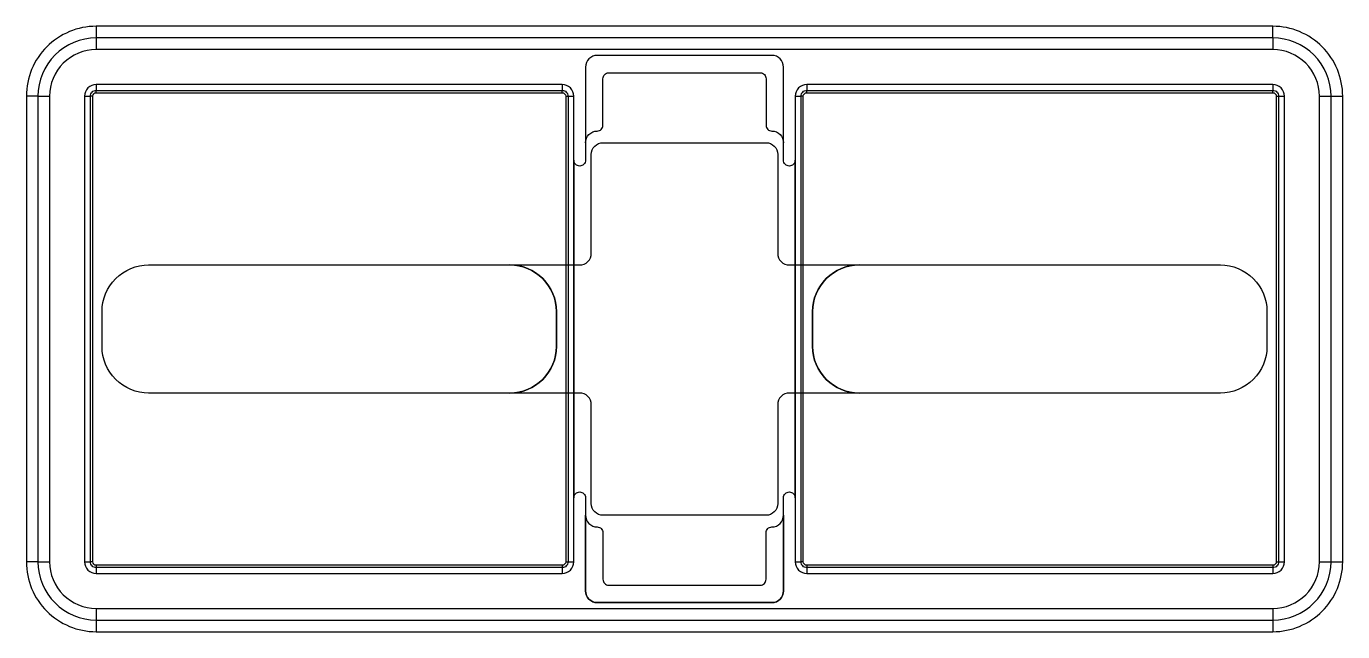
# Model space of a CAD drawing. Header units: millimetres. Extents: x 607 to 1172, y 1163 to 1423.
import ezdxf

# ---------------------------------------------------------------- set-up
doc = ezdxf.new("R2010")
doc.units = ezdxf.units.MM
doc.layers.get('0').update_dxf_attribs({"true_color": 0xc2ced6})

msp = doc.modelspace()

# ---------------------------------------------------------------- linework, layer by layer
for p, q in [((637.25, 1423.29, -70), (637.25, 1418.29, -5)), ((637.25, 1394.79, -65), (637.25, 1395.79, -2.5)), ((837.25, 1394.79, -65), (837.25, 1395.79, -2.5)), ((942.25, 1394.79, -65), (942.25, 1395.79, -2.5)), ((1142.25, 1394.79, -65), (1142.25, 1395.79, -2.5)), ((635.75, 1393.29, -65), (634.75, 1393.29, -2.5)), ((838.75, 1393.29, -65), (839.75, 1393.29, -2.5)), ((940.75, 1393.29, -65), (939.75, 1393.29, -2.5)), ((1143.75, 1393.29, -65), (1144.75, 1393.29, -2.5)), ((847.25, 1373.29), (847.25, 1373.29)), ((635.75, 1193.29, -65), (634.75, 1193.29, -2.5)), ((838.75, 1193.29, -65), (839.75, 1193.29, -2.5)), ((940.75, 1193.29, -65), (939.69, 1193.29, -1.96)), ((1143.75, 1193.29, -65), (1144.75, 1193.29, -2.5)), ((637.25, 1191.79, -65), (637.25, 1190.79, -2.5)), ((837.25, 1191.79, -65), (837.25, 1190.79, -2.5)), ((942.25, 1191.79, -65), (942.25, 1190.79, -2.5)), ((1142.25, 1191.79, -65), (1142.25, 1190.79, -2.5))]:
    msp.add_line(p, q)
at = {"extrusion": (-2.22045e-16, 1, 0)}
for p, q in [((1142.25, 1418.29, -5), (1142.25, 1423.29, -70)), ((612.25, 1393.29, -5), (607.25, 1393.29, -70)), ((1167.25, 1393.29, -5), (1172.25, 1393.29, -70)), ((612.25, 1193.29, -5), (607.25, 1193.29, -70)), ((1167.25, 1193.29, -5), (1172.25, 1193.29, -70)), ((637.25, 1168.29, -5), (637.25, 1163.29, -70)), ((1142.25, 1168.29, -5), (1142.25, 1163.29, -70))]:
    msp.add_line(p, q, dxfattribs=at)
for points, elevation in [([(1142.25, 1423.29), (637.25, 1423.29, 0.414214), (607.25, 1393.29), (607.25, 1193.29, 0.414214), (637.25, 1163.29), (1142.25, 1163.29, 0.414214), (1172.25, 1193.29), (1172.25, 1393.29, 0.414214)], -70), ([(1142.25, 1418.29), (637.25, 1418.29, 0.414214), (612.25, 1393.29), (612.25, 1193.29, 0.414214), (637.25, 1168.29), (1142.25, 1168.29, 0.414214), (1167.25, 1193.29), (1167.25, 1393.29, 0.414214)], -5), ([(927.25, 1410.79), (852.25, 1410.79, 0.414214), (847.25, 1405.79), (847.25, 1373.29, -0.414214), (852.25, 1378.29, 0.414214), (854.75, 1380.79), (854.75, 1400.79, -0.414214), (857.25, 1403.29), (922.25, 1403.29, -0.414214), (924.75, 1400.79), (924.75, 1380.79, 0.414214), (927.25, 1378.29, -0.414214), (932.25, 1373.29), (932.25, 1405.79, 0.414214)], -2), ([(637.25, 1395.79), (837.25, 1395.79, -0.414214), (839.75, 1393.29), (839.75, 1193.29, -0.414214), (837.25, 1190.79), (637.25, 1190.79, -0.414214), (634.75, 1193.29), (634.75, 1393.29, -0.414214)], -2.5), ([(942.25, 1395.79), (1142.25, 1395.79, -0.414214), (1144.75, 1393.29), (1144.75, 1193.29, -0.414214), (1142.25, 1190.79), (942.25, 1190.79, -0.414214), (939.75, 1193.29), (939.75, 1393.29, -0.414214)], -2.5), ([(837.25, 1191.79), (637.25, 1191.79, -0.414214), (635.75, 1193.29), (635.75, 1393.29, -0.414214), (637.25, 1394.79), (837.25, 1394.79, -0.414214), (838.75, 1393.29), (838.75, 1193.29, -0.414214)], -65), ([(942.25, 1394.79), (1142.25, 1394.79, -0.414214), (1143.75, 1393.29), (1143.75, 1193.29, -0.414214), (1142.25, 1191.79), (942.25, 1191.79, -0.414214), (940.75, 1193.29), (940.75, 1393.29, -0.414214)], -65), ([(929.75, 1368.29), (929.75, 1325.79, 0.414214), (934.75, 1320.79), (964.75, 1320.79), (1119.75, 1320.79, -0.414214), (1139.75, 1300.79), (1139.75, 1285.79, -0.414214), (1119.75, 1265.79), (964.75, 1265.79), (934.75, 1265.79, 0.414214), (929.75, 1260.79), (929.75, 1218.29, -0.414214), (924.75, 1213.29), (854.75, 1213.29, -0.414214), (849.75, 1218.29), (849.75, 1260.79, 0.414214), (844.75, 1265.79), (814.75, 1265.79), (659.75, 1265.79, -0.414214), (639.75, 1285.79), (639.75, 1300.79, -0.414214), (659.75, 1320.79), (814.75, 1320.79), (844.75, 1320.79, 0.414214), (849.75, 1325.79), (849.75, 1368.29, -0.414214), (854.75, 1373.29), (924.75, 1373.29, -0.414214)], -65), ([(964.75, 1320.79, 0.414214), (944.75, 1300.79), (944.75, 1285.79, 0.414214), (964.75, 1265.79), (934.75, 1265.79, 0.414214), (929.75, 1260.79), (929.75, 1218.29, -0.414214), (924.75, 1213.29), (854.75, 1213.29, -0.414214), (849.75, 1218.29), (849.75, 1260.79, 0.414214), (844.75, 1265.79), (814.75, 1265.79, 0.414214), (834.75, 1285.79), (834.75, 1300.79, 0.414214), (814.75, 1320.79), (844.75, 1320.79, 0.414214), (849.75, 1325.79), (849.75, 1368.29, -0.414214), (854.75, 1373.29), (924.75, 1373.29, -0.414214), (929.75, 1368.29), (929.75, 1325.79, 0.414214), (934.75, 1320.79)], -69), ([(659.75, 1320.79), (814.75, 1320.79, -0.414214), (834.75, 1300.79), (834.75, 1285.79, -0.414214), (814.75, 1265.79), (659.75, 1265.79, -0.414214), (639.75, 1285.79), (639.75, 1300.79, -0.414214)], -73), ([(659.75, 1320.79), (814.75, 1320.79, -0.414214), (834.75, 1300.79), (834.75, 1285.79, -0.414214), (814.75, 1265.79), (659.75, 1265.79, -0.414214), (639.75, 1285.79), (639.75, 1300.79, -0.414214)], -69), ([(964.75, 1320.79), (1119.75, 1320.79, -0.414214), (1139.75, 1300.79), (1139.75, 1285.79, -0.414214), (1119.75, 1265.79), (964.75, 1265.79, -0.414214), (944.75, 1285.79), (944.75, 1300.79, -0.414214)], -73), ([(964.75, 1320.79), (1119.75, 1320.79, -0.414214), (1139.75, 1300.79), (1139.75, 1285.79, -0.414214), (1119.75, 1265.79), (964.75, 1265.79, -0.414214), (944.75, 1285.79), (944.75, 1300.79, -0.414214)], -69), ([(927.25, 1175.79), (852.25, 1175.79, -0.414214), (847.25, 1180.79), (847.25, 1213.29, 0.414214), (852.25, 1208.29, -0.414214), (854.75, 1205.79), (854.75, 1185.79, 0.414214), (857.25, 1183.29), (922.25, 1183.29, 0.414214), (924.75, 1185.79), (924.75, 1205.79, -0.414214), (927.25, 1208.29, 0.414214), (932.25, 1213.29), (932.25, 1180.79, -0.414214)], -2)]:
    msp.add_lwpolyline(points, format="xyb", close=True, dxfattribs=dict(elevation=elevation))
for points in [[(637.25, 1173.29), (1142.25, 1173.29, 0.414214), (1162.25, 1193.29), (1162.25, 1393.29, 0.414214), (1142.25, 1413.29), (637.25, 1413.29, 0.414214), (617.25, 1393.29), (617.25, 1193.29, 0.414214)], [(842.25, 1220.79), (842.25, 1220.79, -0.414214), (844.75, 1223.29), (844.75, 1223.29, -0.414214), (847.25, 1220.79), (847.25, 1180.79, 0.414214), (852.25, 1175.79), (927.25, 1175.79, 0.414214), (932.25, 1180.79), (932.25, 1220.79, -0.414214), (934.75, 1223.29), (934.75, 1223.29, -0.414214), (937.25, 1220.79), (937.25, 1220.79), (937.25, 1365.79), (937.25, 1365.79, -0.414214), (934.75, 1363.29), (934.75, 1363.29, -0.414214), (932.25, 1365.79), (932.25, 1405.79, 0.414214), (927.25, 1410.79), (852.25, 1410.79, 0.414214), (847.25, 1405.79), (847.25, 1365.79, -0.414214), (844.75, 1363.29), (844.75, 1363.29, -0.414214), (842.25, 1365.79), (842.25, 1365.79)], [(837.25, 1398.29), (637.25, 1398.29, 0.414214), (632.25, 1393.29), (632.25, 1193.29, 0.414214), (637.25, 1188.29), (837.25, 1188.29, 0.414214), (842.25, 1193.29), (842.25, 1393.29, 0.414214)], [(942.25, 1188.29), (1142.25, 1188.29, 0.414214), (1147.25, 1193.29), (1147.25, 1393.29, 0.414214), (1142.25, 1398.29), (942.25, 1398.29, 0.414214), (937.25, 1393.29), (937.25, 1193.29, 0.414214)]]:
    msp.add_lwpolyline(points, format="xyb", close=True)
at = {"elevation": -2}
msp.add_lwpolyline([(932.25, 1373.29), (932.25, 1405.79, 0.414214), (927.25, 1410.79), (852.25, 1410.79, 0.414214), (847.25, 1405.79), (847.25, 1373.29)], format="xyb", dxfattribs=at)
at = {"extrusion": (1, 0, 0)}
for centre, radius, start, end in [((1413.29, -5, 637.25), 5, 0, 90), ((1413.29, -5, 1142.25), 5, 0, 90), ((1398.4, -2.62, 942.25), 2.62, 92.5232, 177.4768), ((1398.29, -2.5, 1142.25), 2.5, 90, 180), ((1188.29, -2.5, 942.25), 2.5, 0, 90), ((1188.29, -2.5, 1142.25), 2.5, 0, 90), ((1173.29, -5, 637.25), 5, 90, 180), ((1173.29, -5, 1142.25), 5, 90, 180)]:
    msp.add_arc(centre, radius, start, end, dxfattribs=at)
at = {"extrusion": (1, 3.44509e-16, 0)}
for centre, start, end in [((1398.29, -2.5, 637.25), 90, 180), ((1398.29, -2.5, 837.25), 90, 180), ((1188.29, -2.5, 637.25), 0, 90), ((1188.29, -2.5, 837.25), 0, 90)]:
    msp.add_arc(centre, 2.5, start, end, dxfattribs=at)
at = {"extrusion": (-2.22045e-16, 1, 0)}
for centre, start, end in [((-617.25, -5, 1393.29), 0, 90), ((-1162.25, -5, 1393.29), 90, 180), ((-617.25, -5, 1193.29), 0, 90), ((-1162.25, -5, 1193.29), 90, 180)]:
    msp.add_arc(centre, 5, start, end, dxfattribs=at)
at = {"extrusion": (0, 1, 0)}
for centre, start, end in [((-632.25, -2.5, 1393.29), 90, 180), ((-842.25, -2.5, 1393.29), 0, 90), ((-937.25, -2.5, 1393.29), 90, 180), ((-1147.25, -2.5, 1393.29), 0, 90), ((-632.25, -2.5, 1193.29), 90, 180), ((-842.25, -2.5, 1193.29), 0, 90), ((-937.25, -2.5, 1193.29), 90, 180), ((-1147.25, -2.5, 1193.29), 0, 90)]:
    msp.add_arc(centre, 2.5, start, end, dxfattribs=at)

doc.saveas('drawing.dxf')
